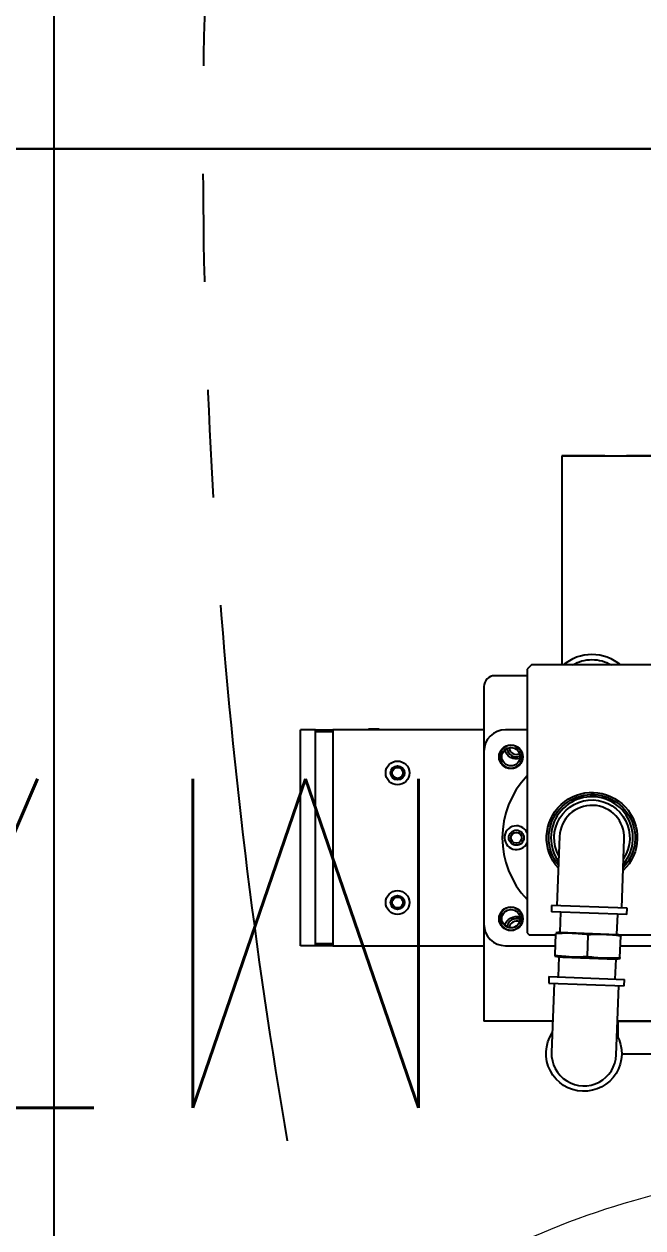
# Model space of a CAD drawing. Header units: millimetres. Extents: x 10462777 to 22643323, y 453826 to 1389191.
# Drawn here: x 11307958 to 11308244, y 597222 to 597780 of the extents above; entities that cross this region are included whole.
import ezdxf
from ezdxf.enums import TextEntityAlignment as Align

# ---------------------------------------------------------------- set-up
doc = ezdxf.new("R2010")
doc.units = ezdxf.units.MM
doc.header["$LTSCALE"] = 200
doc.header["$MEASUREMENT"] = 0
for name, pattern in [('CENTER', [2, 1.25, -0.25, 0.25, -0.25]), ('CENTER2', [1.125, 0.75, -0.125, 0.125, -0.125]), ('PHANTOM', [2.5, 1.25, -0.25, 0.25, -0.25, 0.25, -0.25])]:
    doc.linetypes.add(name, pattern=pattern)
doc.layers.get('0').update_dxf_attribs({"linetype": 'CONTINUOUS'})
doc.layers.add('203', color=7, linetype='CONTINUOUS', true_color=0xffffff)
doc.layers.add('TOP$23', color=7, linetype='CONTINUOUS', true_color=0xffffff)
for name, color, linetype in [('205', 4, 'CONTINUOUS'), ('DV1_DEFAULT', 7, 'CONTINUOUS'), ('ZZ', 7, 'CONTINUOUS')]:
    doc.layers.add(name, color=color, linetype=linetype)
doc.layers.add('LAYOUT', color=8, linetype='CONTINUOUS', lineweight=25)
doc.styles.add('SEACAD_arial_ttf', font='txt.shx ', dxfattribs={"height": 0.2, "bigfont": ' whgtxt.shx'})

# ---------------------------------------------------------------- blocks, each defined once
blk = doc.blocks.new('r710ic')
at = {"layer": 'DV1_DEFAULT', "color": 3, "linetype": 'CENTER2', "lineweight": 0}
blk.add_circle((272041.37, 104232.63), 367.64, dxfattribs=at)
at = {"layer": 'LAYOUT', "color": 3}
blk.add_circle((272041.37, 104232.63), 2050.12, dxfattribs=at)
blk = doc.blocks.new('A$C7DA30AB0')
at = {"layer": 'DV1_DEFAULT', "color": 1, "linetype": 'CENTER2', "ltscale": 7}
for p, q in [((5992.89, 3025.99, 0), (0, 3025.99, 0)), ((59.09, 3025.99, 0), (6051.98, 3025.99, 0))]:
    blk.add_line(p, q, dxfattribs=at)
at = {"layer": 'LAYOUT', "color": 6, "linetype": 'PHANTOM'}
blk.add_circle((3030.45, 3025.99, 0), 2693.02, dxfattribs=at)

msp = doc.modelspace()

# ---------------------------------------------------------------- linework, layer by layer
at = {"layer": '203', "color": 252, "linetype": 'CENTER'}
for p, q in [((11308206.81581, 597579.6626, 0), (11308206.81581, 597579.66235, 0)), ((11308206.81581, 597579.66235, 0), (11308206.81581, 597482.77973, 0)), ((11308586.8212, 597579.66263, 0), (11308226.81609, 597579.66263, 0)), ((11308226.81609, 597579.66232, 0), (11308586.8212, 597579.66232, 0))]:
    msp.add_line(p, q, dxfattribs=at)
for centre, start_param, end_param in [((11308226.81609, 597579.6626, 0), 4.71238898, 6.283185307), ((11308226.81609, 597579.66235, 0), 0, 1.570796327)]:
    msp.add_ellipse(centre, major_axis=(-20.00028, 0), ratio=0.000001513, start_param=start_param, end_param=end_param, dxfattribs=at)
at = {"layer": '205', "color": 252, "linetype": 'Continuous'}
for p, q in [((11308192.78143, 597482.77848, 0), (11308190.7814, 597480.77845, 0)), ((11308190.7814, 597480.77845, 0), (11308190.7814, 597358.77671, 0)), ((11308488.78564, 597482.77848, 0), (11308192.78143, 597482.77848, 0)), ((11308190.78609, 597477.7784, 0), (11308175.78119, 597477.7784, 0)), ((11308170.78112, 597472.77833, 0), (11308170.78112, 597442.77572, 0)), ((11308085.77991, 597352.77663, 0), (11308085.77991, 597452.77805, 0)), ((11308092.78001, 597452.77805, 0), (11308085.77991, 597452.77805, 0)), ((11308092.78001, 597452.77805, 0), (11308100.78012, 597452.77805, 0)), ((11308092.78001, 597451.77804, 0), (11308092.78001, 597452.77805, 0)), ((11308100.78012, 597451.77804, 0), (11308092.78001, 597451.77804, 0)), ((11308092.78001, 597353.77664, 0), (11308092.78001, 597451.77804, 0)), ((11308170.78612, 597452.77805, 0), (11308100.78012, 597452.77805, 0)), ((11308100.78012, 597452.77805, 0), (11308100.78012, 597352.77663, 0)), ((11308117.28036, 597452.97805, 0), (11308117.28036, 597452.77649, 0)), ((11308119.89332, 597452.97805, 0), (11308117.28036, 597452.97805, 0)), ((11308122.28043, 597452.97805, 0), (11308119.89332, 597452.97805, 0)), ((11308122.28043, 597452.77649, 0), (11308122.28043, 597452.97805, 0)), ((11308190.7814, 597452.77805, 0), (11308180.78126, 597452.77805, 0)), ((11308170.78112, 597442.77791, 0), (11308170.78112, 597362.77677, 0)), ((11308205.79199, 597403.33524, 0), (11308204.6018, 597371.35693, 0)), ((11308234.58147, 597370.24112, 0), (11308235.77166, 597402.21944, 0)), ((11308202.1035, 597371.44991, 0), (11308201.99192, 597368.45195, 0)), ((11308236.9682, 597367.15017, 0), (11308201.99192, 597368.45195, 0)), ((11308237.07978, 597370.14814, 0), (11308202.1035, 597371.44991, 0)), ((11308206.23903, 597368.29374, 0), (11308205.89333, 597359.00548, 0)), ((11308236.9682, 597367.15017, 0), (11308237.07978, 597370.14814, 0)), ((11308170.78112, 597362.77763, 0), (11308170.78112, 597317.77613, 0)), ((11308232.37537, 597358.01985, 0), (11308232.72107, 597367.30811, 0)), ((11308190.7814, 597358.77671, 0), (11308191.78142, 597357.7767, 0)), ((11308191.78142, 597357.7767, 0), (11308204.09644, 597357.7767, 0)), ((11308203.74635, 597348.37252, 0), (11308204.11829, 597358.36574, 0)), ((11308205.89333, 597359.00548, 0), (11308204.0648, 597358.75277, 0)), ((11308204.11829, 597358.36574, 0), (11308204.24108, 597358.36117, 0)), ((11308205.89333, 597359.00548, 0), (11308232.37537, 597358.01985, 0)), ((11308218.73619, 597347.81461, 0), (11308219.10812, 597357.80784, 0)), ((11308218.98532, 597357.81241, 0), (11308219.10812, 597357.80784, 0)), ((11308219.10812, 597357.80784, 0), (11308219.23092, 597357.80327, 0)), ((11308234.18007, 597357.63192, 0), (11308232.37537, 597358.01985, 0)), ((11308233.50674, 597357.7767, 0), (11308249.78224, 597357.7767, 0)), ((11308233.72602, 597347.25671, 0), (11308234.09796, 597357.24993, 0)), ((11308233.97516, 597357.2545, 0), (11308234.09796, 597357.24993, 0)), ((11308234.11271, 597357.6464, 0), (11308234.09796, 597357.24993, 0)), ((11308092.78001, 597352.77663, 0), (11308085.77991, 597352.77663, 0)), ((11308092.78001, 597352.77663, 0), (11308092.78001, 597353.77664, 0)), ((11308092.78001, 597353.77664, 0), (11308100.78012, 597353.77664, 0)), ((11308100.78012, 597352.77663, 0), (11308092.78001, 597352.77663, 0)), ((11308100.78012, 597352.77663, 0), (11308170.78612, 597352.77663, 0)), ((11308180.78126, 597352.77663, 0), (11308203.91034, 597352.77663, 0)), ((11308233.93077, 597352.77663, 0), (11308260.7824, 597352.77663, 0)), ((11308203.66424, 597347.99053, 0), (11308205.46893, 597347.6026, 0)), ((11308203.7316, 597347.97605, 0), (11308203.74635, 597348.37252, 0)), ((11308203.86915, 597348.36795, 0), (11308203.74635, 597348.37252, 0)), ((11308205.46893, 597347.6026, 0), (11308205.12323, 597338.31434, 0)), ((11308205.46893, 597347.6026, 0), (11308207.24207, 597347.5366, 0)), ((11308207.24207, 597347.5366, 0), (11308231.95097, 597346.61697, 0)), ((11308218.73619, 597347.81461, 0), (11308218.61339, 597347.81918, 0)), ((11308218.85898, 597347.81004, 0), (11308218.73619, 597347.81461, 0)), ((11308231.60528, 597337.32871, 0), (11308231.95097, 597346.61697, 0)), ((11308231.95097, 597346.61697, 0), (11308233.77951, 597346.86968, 0)), ((11308233.72602, 597347.25671, 0), (11308233.60322, 597347.26128, 0)), ((11308200.87611, 597338.47228, 0), (11308200.76453, 597335.47431, 0)), ((11308200.76453, 597335.47431, 0), (11308235.74081, 597334.17254, 0)), ((11308200.87611, 597338.47228, 0), (11308235.85239, 597337.1705, 0)), ((11308203.26284, 597335.38133, 0), (11308202.07264, 597303.40301, 0)), ((11308235.74081, 597334.17254, 0), (11308235.85239, 597337.1705, 0)), ((11308232.05231, 597302.28721, 0), (11308233.2425, 597334.26552, 0)), ((11308202.60876, 597317.77613, 0), (11308170.78112, 597317.77613, 0)), ((11308232.62878, 597317.77613, 0), (11308232.782, 597317.77613, 0)), ((11308299.28701, 597317.77613, 0), (11308232.63012, 597317.77613, 0)), ((11308232.782, 597317.77613, 0), (11308232.782, 597310.53619, 0)), ((11308232.782, 597317.77613, 0), (11308299.28394, 597317.77613, 0)), ((11308234.56402, 597302.77592, 0), (11308299.28394, 597302.77592, 0))]:
    msp.add_line(p, q, dxfattribs=at)
for centre, radius in [((11308183.2813, 597440.27787, 0), 5.50008), ((11308183.2813, 597440.27787, 0), 4.25006), ((11308130.78055, 597432.77777, 0), 5.50008), ((11308130.78055, 597432.77777, 0), 3.25005), ((11308130.78055, 597432.77777, 0), 2.50004), ((11308185.78133, 597402.77734, 0), 3.50005), ((11308185.78133, 597402.77734, 0), 2.50004), ((11308130.78055, 597372.77691, 0), 5.50008), ((11308130.78055, 597372.77691, 0), 3.25005), ((11308130.78055, 597372.77691, 0), 2.50004), ((11308183.2813, 597365.27681, 0), 5.50008), ((11308183.2813, 597365.27681, 0), 4.25006)]:
    msp.add_circle(centre, radius, dxfattribs=at)
at = {"layer": '205', "color": 252, "linetype": 'Continuous', "extrusion": (0, 0, -1)}
for centre in [(-11308183.2813, 597440.27787, 0), (-11308183.2813, 597365.27681, 0)]:
    msp.add_circle(centre, 5.25007, dxfattribs=at)
for centre, radius, start, end in [((-11308220.78183, 597467.77826, 0), 20.00028, 48.5887306, 90), ((-11308220.78183, 597467.77826, 0), 17.50025, 58.995011, 90), ((-11308220.78183, 597467.77826, 0), 20.00028, 90, 131.4112694), ((-11308220.78183, 597467.77826, 0), 17.50025, 90, 121.004989), ((-11308185.78133, 597444.77794, 0), 5.50008, 252.1518375, 345.9543521), ((-11308220.78183, 597402.77734, 0), 21.0003, 317.716774, 226.5445198), ((-11308220.78183, 597402.77734, 0), 20.00028, 0, 223.5431364), ((-11308220.78183, 597402.77734, 0), 17.50025, 331.1264895, 92.1314925), ((-11308220.78183, 597402.77734, 0), 17.50025, 92.1314925, 213.1364956), ((-11308220.78183, 597402.77734, 0), 20.00028, 320.7206063, 0), ((-11308185.78133, 597360.77674, 0), 5.50008, 14.0399619, 107.8537274), ((-11308217.06248, 597302.84511, 0), 17.50025, 272.1314925, 33.1308478), ((-11308217.06248, 597302.84511, 0), 17.50025, 151.1321373, 272.1314925)]:
    msp.add_arc(centre, radius, start, end, dxfattribs=at)
at = {"layer": '205', "color": 252, "linetype": 'Continuous'}
for centre, radius, start, end in [((11308175.78119, 597472.77833, 0), 5.00007, 90, 180), ((11308180.78126, 597442.77791, 0), 10.00014, 90, 180), ((11308185.78133, 597444.77794, 0), 4.50006, 189.1968887, 292.6856715), ((11308185.78133, 597444.77794, 0), 3.40005, 185.7768477, 296.1055163), ((11308220.78183, 597402.77734, 0), 41.50059, 136.2824957, 223.7006269), ((11308220.78183, 597402.77734, 0), 19.00027, 320.0006265, 180), ((11308220.78183, 597402.77734, 0), 15.00021, 357.8685075, 177.8685075), ((11308185.78133, 597402.77734, 0), 5.50008, 90, 335.3793327), ((11308185.78133, 597402.77734, 0), 5.50008, 24.6149939, 90), ((11308220.78183, 597402.77734, 0), 19.00027, 180, 215.724386), ((11308180.78126, 597362.77677, 0), 10.00014, 180, 270), ((11308185.78133, 597360.77674, 0), 4.50006, 67.3087121, 170.7862269), ((11308185.78133, 597360.77674, 0), 3.40005, 63.8888389, 174.2063856), ((11308217.06248, 597302.84511, 0), 15.00021, 177.8685075, 357.8685075)]:
    msp.add_arc(centre, radius, start, end, dxfattribs=at)
for points, knots in [([(11308218.98532, 597357.81241, 0), (11308217.76123, 597357.98167, 0), (11308216.53627, 597358.12752, 0), (11308214.08399, 597358.35564, 0), (11308211.62931, 597358.51941, 0), (11308209.16924, 597358.53856, 0), (11308206.70678, 597358.49336, 0), (11308205.47437, 597358.43898, 0), (11308204.24108, 597358.36117, 0)], [0, 0, 0, 0, 0.25, 0.25, 0.5, 0.75, 0.75, 1, 1, 1, 1]), ([(11308233.97516, 597357.2545, 0), (11308232.75107, 597357.42377, 0), (11308231.52611, 597357.56961, 0), (11308229.07382, 597357.79774, 0), (11308226.61914, 597357.9615, 0), (11308224.15908, 597357.98066, 0), (11308221.69662, 597357.93545, 0), (11308220.4642, 597357.88107, 0), (11308219.23092, 597357.80327, 0)], [0, 0, 0, 0, 0.25, 0.25, 0.5, 0.75, 0.75, 1, 1, 1, 1]), ([(11308203.86915, 597348.36795, 0), (11308205.09324, 597348.19868, 0), (11308206.3182, 597348.05284, 0), (11308208.77049, 597347.82471, 0), (11308211.22517, 597347.66094, 0), (11308213.68523, 597347.64179, 0), (11308216.14769, 597347.68699, 0), (11308217.3801, 597347.74138, 0), (11308218.61339, 597347.81918, 0)], [0, 0, 0, 0, 0.25, 0.25, 0.5, 0.75, 0.75, 1, 1, 1, 1]), ([(11308218.85898, 597347.81004, 0), (11308220.08307, 597347.64078, 0), (11308221.30803, 597347.49493, 0), (11308223.76032, 597347.26681, 0), (11308226.215, 597347.10304, 0), (11308228.67507, 597347.08389, 0), (11308231.13752, 597347.12909, 0), (11308232.36994, 597347.18347, 0), (11308233.60322, 597347.26128, 0)], [0, 0, 0, 0, 0.25, 0.25, 0.5, 0.75, 0.75, 1, 1, 1, 1]), ([(11308233.72602, 597347.25671, 0), (11308233.72142, 597347.13317, 0), (11308233.7177, 597347.03306, 0), (11308233.71262, 597346.89657, 0), (11308233.71127, 597346.86043, 0), (11308233.71126, 597346.86024, 0)], [0, 0, 0, 0, 0.500638735, 0.500638735, 1, 1, 1, 1])]:
    msp.add_open_spline(points, degree=3, knots=knots, dxfattribs=at)
at = {"layer": 'TOP$23', "linetype": 'Continuous'}
msp.add_line((11307971.66913, 598116.61124), (11307971.66913, 597181.71124), dxfattribs=at)

# ---------------------------------------------------------------- block references
at = {"ltscale": 10, "rotation": 180}
msp.add_blockref('A$C7DA30AB0', (11313764.24811, 600747.76955, 0), dxfattribs=at)
at = {"layer": 'LAYOUT', "color": 2, "rotation": 89.99999999999999}
msp.add_blockref('r710ic', (11412573.40786, 324839.74027, 0), dxfattribs=at)

# ---------------------------------------------------------------- texts
at = {"layer": 'ZZ', "color": 7, "linetype": 'Continuous', "ltscale": 25.4, "style": 'SEACAD_arial_ttf'}
msp.add_text('M710Ic/50F', height=152.4, rotation=180, dxfattribs=at).set_placement((11308166.54196, 597277.62923, 0), align=Align.TOP_LEFT)

doc.saveas('drawing.dxf')
